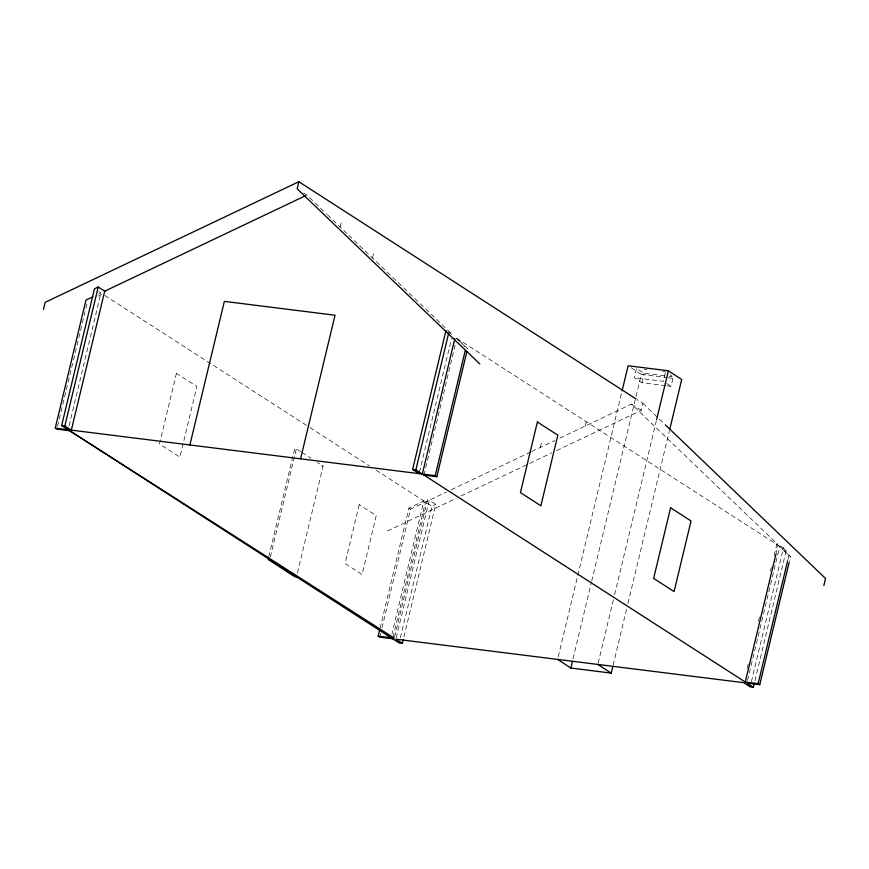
<?xml version="1.0" encoding="UTF-8"?>
<svg xmlns="http://www.w3.org/2000/svg" width="869" height="869" viewBox="0 0 869 869"><rect width="100%" height="100%" fill="white"/><g stroke="black" fill="none" stroke-linecap="round" stroke-linejoin="round"><path stroke-width="0.65" stroke-dasharray="4.34 3.26" d="M57.495 426.538L87.291 302.455M69.075 425.799L100.956 292.972L98.794 291.571M340.159 226.972L341.854 219.911M268.782 556.768L294.754 448.6L296.362 448.806L300.815 451.695M270.389 556.975L296.362 448.806M372.508 258.006L374.202 250.945M297.415 573.029L323.072 466.175L317.511 462.558M380.068 628.2L408.908 508.083L423.876 500.957L391.995 633.783M379.786 637.162L380.741 633.208M382.002 627.929L410.526 509.125L446.329 492.104M419.434 472.323L451.532 338.617M423.963 475.082L455.53 343.581M392.984 637.466L425.506 502.01M394.58 636.825L427.624 499.175M396.199 637.868L429.243 500.229L435.738 504.411L403.64 638.118M400.424 637.694L431.991 506.182L435.738 504.411M540.301 447.437L541.995 440.366M585.228 426.071L586.923 419.01M558.246 656.768L621.791 392.093M665.752 385.706L641.909 382.686L634.229 377.689L636.488 368.271L644.168 373.268L668.011 376.288M573.051 658.789L591.387 582.415M591.702 581.1L641.333 374.365L629.21 366.479M641.909 382.686L644.168 373.268M556.605 450.587L641.17 410.385L642.864 403.325L637.173 399.653M665.263 373.083L663.286 381.328L634.229 377.689M598.176 663.123L613.351 599.914M614.622 594.646L656.345 420.835M667.077 385.869L671.053 386.379L673.312 376.961L669.336 376.451M613.112 665.23L626.712 608.604M627.972 603.336L669.38 430.839M747.123 668.25L748.383 663.014M758.452 621.063L759.397 617.131M770.412 571.248L771.357 567.316M774.192 555.519L777.027 543.722L631.437 404.107L559.734 438.193M775.887 554.465L778.092 545.265L790.508 556.649L788.922 563.253M747.514 680.449L779.721 546.308L790.508 556.649M751.413 681.611L783.512 547.904L777.027 543.722M754.955 680.688L786.206 550.49L783.512 547.904M787.933 559.56L788.878 555.606M98.653 294.07L100.956 292.972M97.969 296.21L102.585 294.015M451.217 489.779L530.535 452.076M531.763 451.489L554.878 440.507M387.465 530.992L456.106 498.361M461.004 496.025L551.696 452.912M644.418 369.26L647.057 369.597M662.906 371.574L665.545 371.91M641.333 374.365L666.903 377.613M668.25 377.776L674.985 378.634M321.454 465.969L323.072 466.175M303.639 192.983L306.887 195.08L326.451 213.839M631.437 404.107L641.17 410.385M448.154 331.904L452.477 334.684L347.763 234.272M786.206 550.49L455.171 337.27L465.958 347.611L467.576 348.654L456.801 338.313M104.856 295.482L308.81 426.842M309.94 427.581L369.195 465.741M376.027 470.14L431.991 506.182M408.908 508.083L410.526 509.125M669.988 374.8L672.204 376.234M666.61 383.49L671.053 386.379M301.934 452.423L310.83 458.213M642.864 403.325L664.361 423.931M327.439 214.784L346.818 233.359M176.429 373.355L159.472 443.972L179.926 457.137L196.872 386.52L176.429 373.355M359.201 504.661L345.069 563.514L362.112 574.485L376.244 515.643L359.201 504.661"/><path stroke-width="1.3" d="M43.45 309.407L45.145 302.347L298.849 181.74L636.032 398.914M379.753 629.514L378.167 636.119L394.265 638.128L69.748 430.785L56.865 429.177L55.247 428.124L85.977 300.087L92.896 296.807M68.119 429.742L61.634 425.56L94.471 288.79L98.208 287.009L104.704 291.191L305.66 195.655M104.704 291.191L71.345 430.144L64.849 425.962L98.208 287.009M189.887 444.971L224.354 301.38L335.043 315.23L300.576 458.81M298.849 181.74L297.155 188.801L479.84 363.992M419.119 473.638L412.623 469.456L445.982 330.502M788.922 563.253L759.767 684.685L758.137 683.642L745.265 682.035L415.849 469.857L448.686 333.088M422.334 474.039L454.856 338.584M466.946 351.304L436.835 476.701L435.217 475.658L465.328 350.25M69.748 430.785L399.164 642.951L402.38 643.364L403.325 639.421M622.106 390.778L628.113 365.762L668.359 370.791L681.709 379.481L669.706 429.525M612.797 666.545L611.211 673.127L570.835 668.011L572.421 661.428M656.66 419.521L668.359 370.791M745.265 682.035L775.887 554.465M402.38 643.364L395.884 639.182L743.658 682.676L750.153 686.858L753.369 687.26L754.325 683.316M758.137 683.642L787.618 560.885M823.855 585.565L825.55 578.504L665.328 424.865M61.634 425.56L64.849 425.962M412.623 469.456L415.849 469.857M55.247 428.124L435.217 475.658M423.963 475.082L436.835 476.701M392.669 638.78L379.786 637.162L378.167 636.119M759.767 684.685L746.884 683.077L753.369 687.26M269.759 559.614L268.141 559.408L294.852 576.788L296.47 576.994M597.861 664.437L611.211 673.127M557.616 659.408L570.835 668.011M537.379 421.997L520.433 492.614L540.876 505.78L557.833 435.163L537.379 421.997M670.586 507.789L653.64 578.406L674.083 591.572L691.04 520.966L670.586 507.789"/></g></svg>
